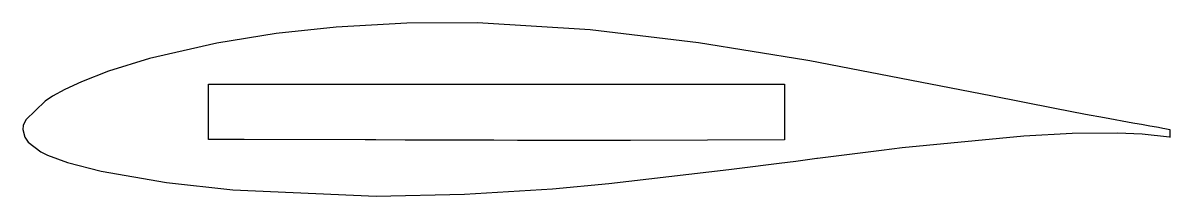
# Model space of a CAD drawing. Extents: x 65.1 to 138.1, y 154.5 to 165.5.
import ezdxf

# ---------------------------------------------------------------- set-up
doc = ezdxf.new("R2010")
doc.units = 0

msp = doc.modelspace()

# ---------------------------------------------------------------- linework, layer by layer
at = {"layer": 'Layer 1', "color": 90}
for points in [[(85.051661, 165.201466), (81.231849, 164.788442), (77.438949, 164.175693)], [(94.04581, 165.462181), (89.545313, 165.449886), (85.051661, 165.201466)], [(101.214007, 165.017946), (94.045818, 165.462445)], [(114.94238, 163.104413), (108.096533, 164.192922), (101.213999, 165.018271)], [(77.438951, 164.176572), (73.16768, 163.202906)], [(73.16768, 163.202906), (70.555134, 162.398574)], [(115.18264, 163.060031), (114.942398, 163.105011)], [(126.716077, 160.819013), (115.18264, 163.060031)], [(70.555134, 162.398574), (68.832725, 161.726533)], [(68.832725, 161.726533), (67.765054, 161.223825)], [(76.918117, 158.043538), (76.918117, 161.565138)], [(76.918117, 161.565138), (113.58059, 161.565138)], [(113.58059, 161.565138), (113.58059, 158.040892)], [(66.993477, 160.797847), (66.513338, 160.493576)], [(67.765054, 161.223825), (66.993477, 160.797847)], [(130.782189, 160.019973), (126.716077, 160.819013)], [(66.513338, 160.493576), (65.296256, 159.300307)], [(132.730843, 159.649557), (130.782189, 160.019973)], [(65.296256, 159.300307), (65.129066, 158.937828)], [(133.946337, 159.424661), (132.730843, 159.649557)], [(135.748412, 159.099224), (133.946337, 159.424661)], [(65.129066, 158.937828), (65.108296, 158.686475)], [(65.108296, 158.686475), (65.236831, 158.19435)], [(128.813162, 158.292246), (131.891321, 158.458933)], [(131.891321, 158.458933), (134.780832, 158.482746)], [(134.780832, 158.482746), (136.342401, 158.4166)], [(135.883614, 159.075412), (135.748412, 159.099224)], [(136.302449, 159.001328), (135.883614, 159.075412)], [(136.619948, 158.945766), (136.302449, 159.001328)], [(136.829763, 158.908724), (136.619948, 158.945766)], [(137.255212, 158.831995), (136.829763, 158.908724)], [(137.380624, 158.808183), (137.255212, 158.831995)], [(137.664257, 158.757912), (137.380624, 158.808183)], [(137.789405, 158.734099), (137.664257, 158.757912)], [(138.10373, 158.665308), (137.789405, 158.734099)], [(138.118282, 158.660016), (138.10373, 158.665308)], [(138.116165, 158.204933), (138.118282, 158.660016)], [(65.236831, 158.19435), (65.446275, 157.879496)], [(65.446275, 157.879496), (66.244495, 157.260372)], [(79.195015, 158.043538), (76.918117, 158.043538)], [(86.891573, 158.025017), (79.195015, 158.043538)], [(87.577981, 158.025017), (86.891573, 158.025017)], [(89.441095, 158.01708), (87.577981, 158.025017)], [(91.910713, 158.009142), (89.441095, 158.01708)], [(91.929022, 158.009142), (91.910713, 158.009142)], [(95.069014, 158.001205), (91.929022, 158.009142)], [(96.589546, 157.998559), (95.069014, 158.001205)], [(103.772498, 157.998559), (96.589546, 157.998559)], [(113.58059, 158.040892), (103.772498, 157.998559)], [(121.078078, 157.54083), (128.813162, 158.292246)], [(136.342401, 158.4166), (138.07833, 158.212871)], [(138.07833, 158.212871), (138.116165, 158.204933)], [(66.244495, 157.260372), (66.675712, 157.053997)], [(66.675712, 157.053997), (67.952855, 156.580394)], [(115.682702, 156.863498), (119.742199, 157.379434)], [(119.742199, 157.379434), (121.078078, 157.54083)], [(67.952855, 156.580394), (70.082589, 156.032707)], [(110.040205, 156.135894), (111.04562, 156.262894)], [(111.04562, 156.262894), (112.890293, 156.498373)], [(112.890293, 156.498373), (113.23769, 156.545998)], [(113.23769, 156.545998), (114.293906, 156.680935)], [(114.293906, 156.680935), (115.632166, 156.85556)], [(115.632166, 156.85556), (115.682702, 156.863498)], [(70.082594, 156.033257), (74.254221, 155.325213), (78.458787, 154.850431)], [(102.391772, 155.254833), (110.040205, 156.135894)], [(78.458787, 154.850021), (87.595444, 154.458438)], [(87.595441, 154.459626), (93.213673, 154.572208), (98.822274, 154.919776)], [(98.822282, 154.918813), (102.391772, 155.254833)]]:
    msp.add_lwpolyline(points, dxfattribs=at)

doc.saveas('drawing.dxf')
